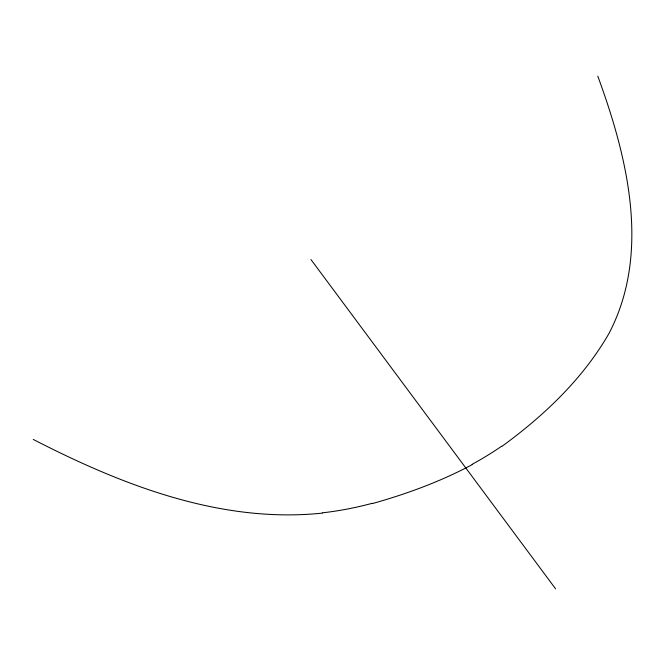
<?xml version="1.0" encoding="UTF-8"?>
<svg xmlns="http://www.w3.org/2000/svg" width="665" height="665" viewBox="0 0 665 665"><rect width="100%" height="100%" fill="white"/><g stroke="black" fill="none" stroke-linecap="round" stroke-linejoin="round"><path stroke-width="1" d="M501.876 446.423C543.862 415.791 582.914 378.884 608.957 333.489C651.251 252.725 627.394 156.865 597.793 76.142M472.25 464.586C440.679 481.526 406.822 493.887 372.392 503.58M322.425 513.106C220.855 523.729 121.928 485.034 33.25 439.432M310.946 259.533L555.616 588.857M501.626 446.223A190.389 107.713 -25.9 0 1 472.075 464.328M372.4 503.264A243.565 150.623 -26.6 0 1 322.525 512.806"/></g></svg>
